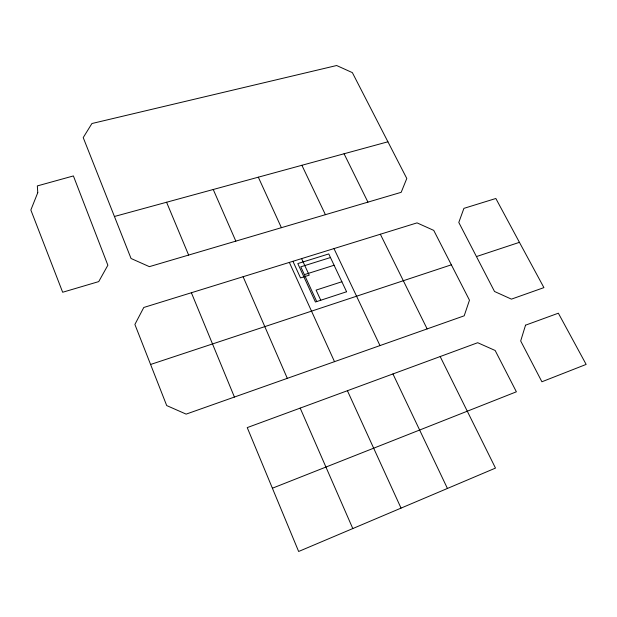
<?xml version="1.0" encoding="UTF-8"?>
<svg xmlns="http://www.w3.org/2000/svg" width="617" height="617" viewBox="0 0 617 617"><rect width="100%" height="100%" fill="white"/><g stroke="black" fill="none" stroke-linecap="round" stroke-linejoin="round"><path stroke-width="0.93" d="M352.793 528.561L495.49 468.087L440.176 356.549L247.24 427.604L298.643 551.482L352.793 528.561L300.186 408.107M272.413 488.209L516.383 391.803L495.158 350.487L477.697 342.713L440.176 356.549M234.414 397.047L186.141 414.123L166.698 405.562L134.892 324.449L143.784 307.474L417.038 222.876L433.736 230.38L469.475 300.194L464.192 315.811L234.414 397.047L191.386 292.743M150.587 364.47L451.374 264.809M476.447 256.572L519.429 242.342L543.916 287.622L511.424 299.137L494.518 291.479L458.793 222.459L463.915 208.361L495.844 198.489L519.429 242.342M341.872 281.745L316.097 290.106L320.763 300.24M304.382 274.642L334.09 265.241M330.465 257.536L300.788 266.822L316.729 301.566M188.632 255.068L401.181 192.319L406.788 178.483L352.361 72.629L336.635 65.518L91.925 123.523L83.218 137.591L131.051 258.492L149.368 266.652L188.632 255.068L166.582 202.245M114.446 216.482L387.923 141.787M344.062 153.764L367.94 202.121M380.35 234.236L427.149 328.923M301.883 165.271L325.406 214.685M447.433 488.456L392.944 373.933M333.974 248.589L379.987 345.582M301.597 258.623L309.217 275.167L300.533 277.928L292.936 261.307M258.315 177.179L281.391 227.673M289.342 262.41L334.514 361.662M347.417 390.708L401.027 508.092M213.243 189.496L235.833 241.131M287.314 378.36L243.106 276.724M525.537 325.182L520.686 340.962L541.903 381.769L586.15 364.416L558.354 313.197L525.537 325.182M37.768 192.674L30.85 210.011L62.664 292.25L98.728 281.607L107.867 265.225L73.4 175.938L37.336 185.918L37.768 192.674M346.592 291.756L315.418 301.998L297.81 263.567L328.761 253.926L346.592 291.756"/></g></svg>
